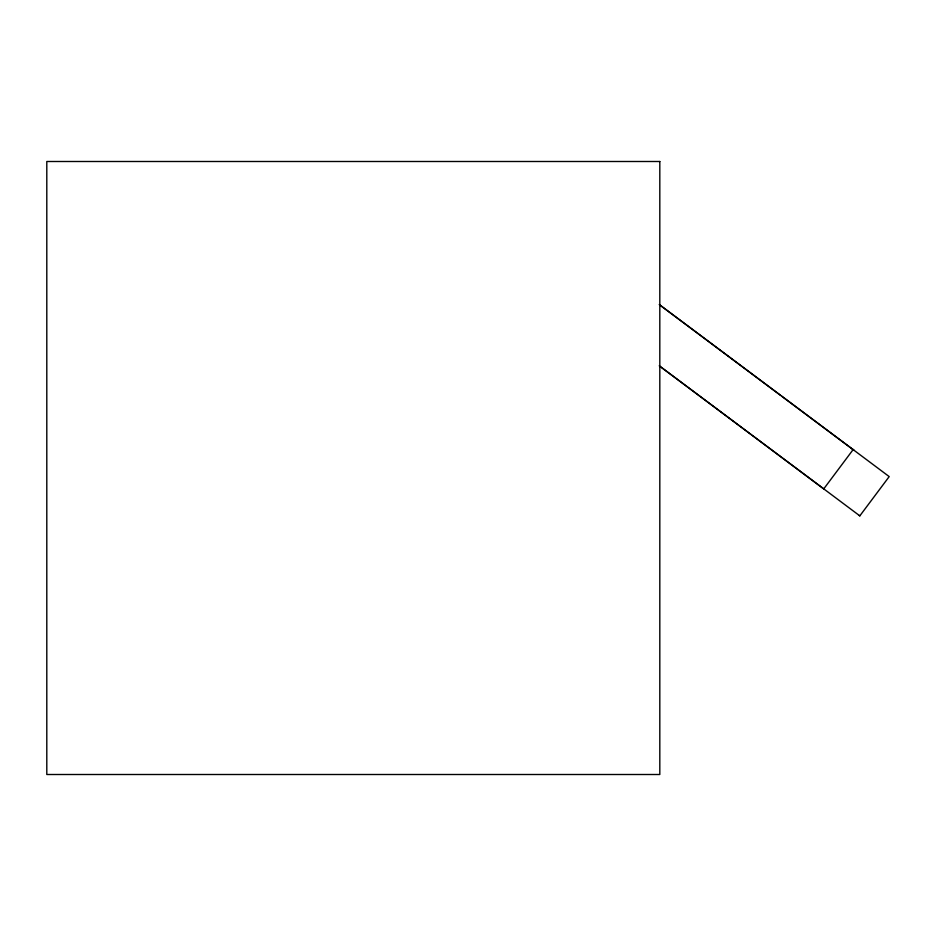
<?xml version="1.0" encoding="UTF-8"?>
<svg xmlns="http://www.w3.org/2000/svg" width="936" height="936" viewBox="0 0 936 936"><rect width="100%" height="100%" fill="white"/><g stroke="black" fill="none" stroke-linecap="round" stroke-linejoin="round"><path stroke-width="1.4" d="M853.129 449.608L823.75 488.885L660.137 366.479M859.213 515.408L859.821 515.865L889.2 476.599L852.181 448.906M659.248 304.574L854.077 450.321M781.466 395.998L853.597 449.97M659.541 304.785L780.425 395.226M659.225 365.8L751.046 434.491M752.088 435.263L859.821 515.865M659.81 161.495L46.8 161.495L46.8 774.505L659.81 774.505L659.81 161.495"/></g></svg>
